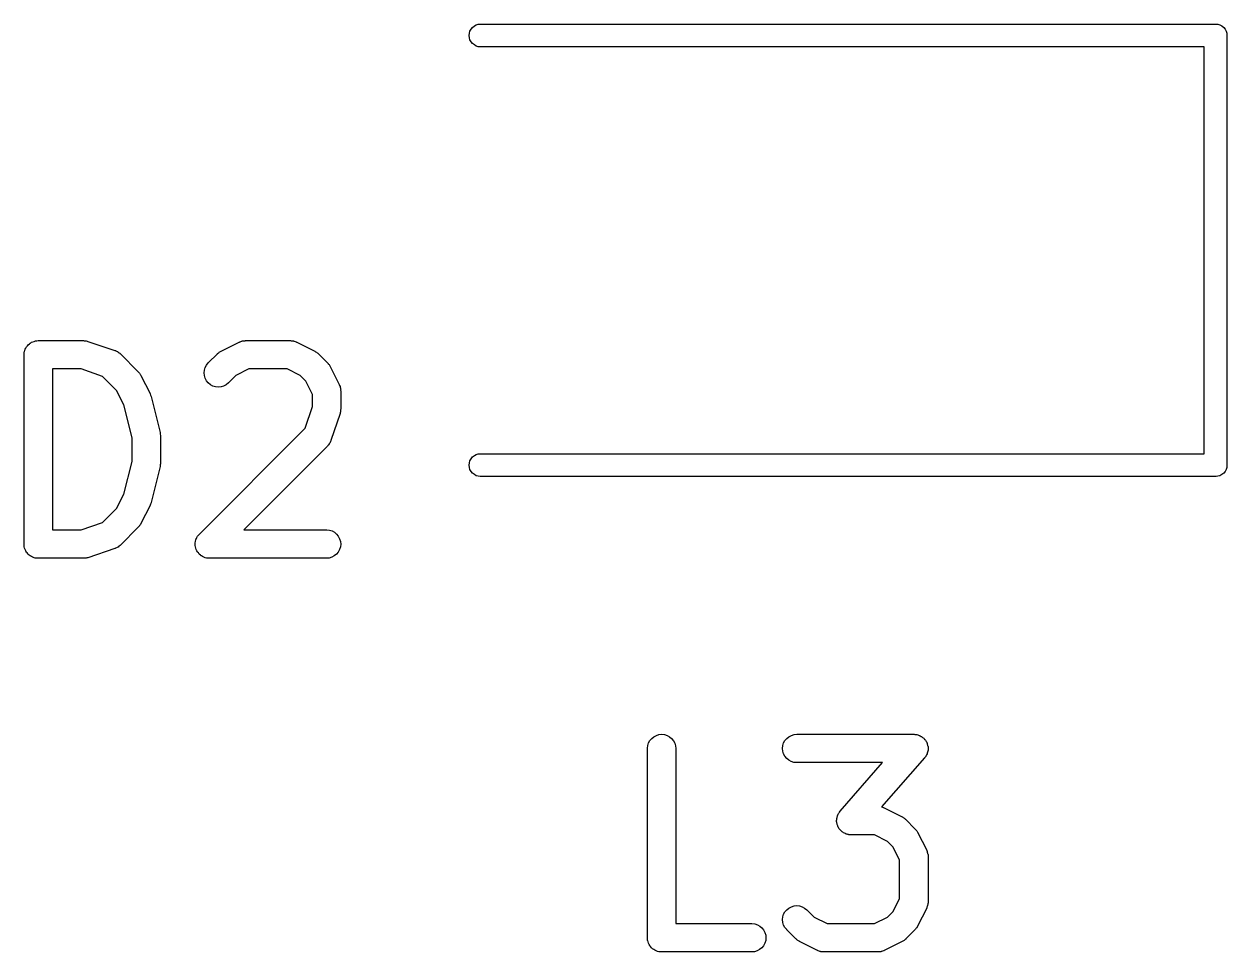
# Model space of a CAD drawing. Extents: x 100.6 to 144.5, y -108 to -92.
# Drawn here: x 137.99 to 144.34, y -103.71 to -98.8 of the extents above; entities that cross this region are included whole.
import ezdxf

# ---------------------------------------------------------------- set-up
doc = ezdxf.new("R2010")
doc.units = 0
doc.header["$MEASUREMENT"] = 0
doc.layers.add('BLACK', color=7, linetype='CONTINUOUS')

msp = doc.modelspace()

# ---------------------------------------------------------------- linework, layer by layer
at = {"layer": 'BLACK', "linetype": 'CONTINUOUS'}
for p, q in [((140.34, -98.865), (140.341, -98.8532)), ((140.341, -98.8768), (140.34, -98.865)), ((140.341, -98.8532), (140.344, -98.8419)), ((140.344, -98.8419), (140.35, -98.8315)), ((140.35, -98.8315), (140.357, -98.8224)), ((140.357, -98.8224), (140.367, -98.8149)), ((140.367, -98.8149), (140.377, -98.8093)), ((140.377, -98.8093), (140.388, -98.8059)), ((140.388, -98.8059), (140.397, -98.805)), ((140.397, -98.805), (144.282, -98.805)), ((144.282, -98.805), (144.285, -98.8047)), ((144.285, -98.8047), (144.288, -98.805)), ((144.288, -98.805), (144.297, -98.8059)), ((144.297, -98.8059), (144.308, -98.8093)), ((144.308, -98.8093), (144.318, -98.8149)), ((144.318, -98.8149), (144.328, -98.8224)), ((144.328, -98.8224), (144.335, -98.8315)), ((144.335, -98.8315), (144.341, -98.8419)), ((144.341, -98.8419), (144.344, -98.8532)), ((144.344, -98.8532), (144.345, -98.865)), ((144.345, -98.865), (144.345, -98.8679)), ((140.344, -98.8881), (140.341, -98.8768)), ((140.35, -98.8985), (140.344, -98.8881)), ((140.357, -98.9076), (140.35, -98.8985)), ((140.367, -98.9151), (140.357, -98.9076)), ((140.377, -98.9207), (140.367, -98.9151)), ((140.388, -98.9241), (140.377, -98.9207)), ((140.397, -98.925), (140.388, -98.9241)), ((144.225, -98.925), (140.397, -98.925)), ((144.225, -101.075), (144.225, -98.925)), ((144.345, -98.8679), (144.345, -101.132)), ((137.993, -100.523), (137.996, -100.517)), ((137.996, -100.517), (138, -100.51)), ((138, -100.51), (138.005, -100.505)), ((138, -100.51), (138, -100.51)), ((138, -100.51), (138, -100.51)), ((138.005, -100.505), (138.009, -100.499)), ((138.009, -100.499), (138.015, -100.494)), ((138.009, -100.499), (138.009, -100.499)), ((138.009, -100.499), (138.009, -100.499)), ((138.015, -100.494), (138.02, -100.49)), ((138.02, -100.49), (138.021, -100.49)), ((138.021, -100.49), (138.027, -100.486)), ((138.021, -100.49), (138.021, -100.49)), ((138.027, -100.486), (138.033, -100.483)), ((138.033, -100.483), (138.034, -100.483)), ((138.034, -100.483), (138.041, -100.481)), ((138.034, -100.483), (138.034, -100.483)), ((138.041, -100.481), (138.047, -100.479)), ((138.047, -100.479), (138.048, -100.479)), ((138.048, -100.479), (138.055, -100.478)), ((138.048, -100.479), (138.048, -100.479)), ((138.055, -100.478), (138.062, -100.477)), ((138.062, -100.477), (138.3, -100.477)), ((138.3, -100.477), (138.301, -100.477)), ((138.301, -100.477), (138.305, -100.478)), ((138.305, -100.478), (138.309, -100.478)), ((138.309, -100.478), (138.312, -100.479)), ((138.312, -100.479), (138.316, -100.479)), ((138.316, -100.479), (138.32, -100.48)), ((138.32, -100.48), (138.324, -100.481)), ((138.324, -100.481), (138.467, -100.529)), ((139.028, -100.533), (139.124, -100.485)), ((139.124, -100.485), (139.125, -100.485)), ((139.125, -100.485), (139.127, -100.484)), ((139.127, -100.484), (139.129, -100.483)), ((139.129, -100.483), (139.133, -100.482)), ((139.133, -100.482), (139.138, -100.48)), ((139.138, -100.48), (139.14, -100.479)), ((139.14, -100.479), (139.143, -100.479)), ((139.143, -100.479), (139.148, -100.478)), ((139.148, -100.478), (139.153, -100.478)), ((139.153, -100.478), (139.155, -100.478)), ((139.155, -100.478), (139.157, -100.477)), ((139.157, -100.477), (139.395, -100.477)), ((139.395, -100.477), (139.396, -100.477)), ((139.396, -100.477), (139.398, -100.478)), ((139.398, -100.478), (139.401, -100.478)), ((139.401, -100.478), (139.406, -100.478)), ((139.406, -100.478), (139.411, -100.479)), ((139.411, -100.479), (139.413, -100.48)), ((139.413, -100.48), (139.415, -100.48)), ((139.415, -100.48), (139.42, -100.482)), ((139.42, -100.482), (139.425, -100.483)), ((139.425, -100.483), (139.427, -100.485)), ((139.427, -100.485), (139.429, -100.485)), ((139.429, -100.485), (139.524, -100.533)), ((137.987, -100.551), (137.988, -100.544)), ((137.987, -100.552), (137.987, -100.551)), ((137.987, -101.552), (137.987, -100.552)), ((137.987, -100.552), (137.987, -100.552)), ((137.987, -100.552), (137.987, -100.552)), ((137.987, -100.552), (137.987, -100.552)), ((137.988, -100.544), (137.988, -100.537)), ((137.988, -100.537), (137.989, -100.537)), ((137.989, -100.537), (137.991, -100.53)), ((137.989, -100.537), (137.989, -100.537)), ((137.991, -100.53), (137.993, -100.523)), ((137.993, -100.523), (137.993, -100.523)), ((137.993, -100.523), (137.993, -100.523)), ((138.467, -100.529), (138.468, -100.529)), ((138.468, -100.529), (138.47, -100.53)), ((138.47, -100.53), (138.472, -100.531)), ((138.472, -100.531), (138.476, -100.533)), ((138.476, -100.533), (138.481, -100.535)), ((138.481, -100.535), (138.483, -100.537)), ((138.483, -100.537), (138.485, -100.538)), ((138.485, -100.538), (138.489, -100.541)), ((138.489, -100.541), (138.493, -100.544)), ((138.493, -100.544), (138.494, -100.546)), ((138.494, -100.546), (138.496, -100.547)), ((138.496, -100.547), (138.591, -100.642)), ((138.961, -100.595), (139.009, -100.547)), ((139.009, -100.547), (139.01, -100.546)), ((139.01, -100.546), (139.013, -100.544)), ((139.013, -100.544), (139.016, -100.541)), ((139.016, -100.541), (139.019, -100.539)), ((139.019, -100.539), (139.021, -100.537)), ((139.021, -100.537), (139.025, -100.535)), ((139.025, -100.535), (139.028, -100.533)), ((139.524, -100.533), (139.525, -100.533)), ((139.525, -100.533), (139.528, -100.536)), ((139.528, -100.536), (139.532, -100.538)), ((139.532, -100.538), (139.535, -100.54)), ((139.535, -100.54), (139.537, -100.541)), ((139.537, -100.541), (139.54, -100.544)), ((139.54, -100.544), (139.544, -100.547)), ((139.544, -100.547), (139.591, -100.595)), ((138.137, -100.627), (138.137, -101.477)), ((138.288, -100.627), (138.137, -100.627)), ((138.402, -100.666), (138.288, -100.627)), ((138.591, -100.642), (138.592, -100.643)), ((138.592, -100.643), (138.594, -100.646)), ((138.594, -100.646), (138.597, -100.649)), ((138.939, -100.647), (138.941, -100.633)), ((138.941, -100.662), (138.939, -100.647)), ((138.941, -100.633), (138.945, -100.619)), ((138.945, -100.619), (138.952, -100.606)), ((138.952, -100.606), (138.961, -100.595)), ((139.175, -100.627), (139.106, -100.662)), ((139.378, -100.627), (139.175, -100.627)), ((139.446, -100.662), (139.378, -100.627)), ((139.591, -100.595), (139.592, -100.595)), ((139.592, -100.595), (139.594, -100.599)), ((139.594, -100.599), (139.597, -100.602)), ((139.597, -100.602), (139.599, -100.604)), ((139.599, -100.604), (139.601, -100.607)), ((139.601, -100.607), (139.603, -100.611)), ((139.603, -100.611), (139.605, -100.614)), ((139.605, -100.614), (139.653, -100.709)), ((138.476, -100.74), (138.402, -100.666)), ((138.597, -100.649), (138.599, -100.652)), ((138.599, -100.652), (138.601, -100.654)), ((138.601, -100.654), (138.603, -100.658)), ((138.603, -100.658), (138.605, -100.662)), ((138.605, -100.662), (138.653, -100.757)), ((138.945, -100.676), (138.941, -100.662)), ((138.952, -100.689), (138.945, -100.676)), ((138.961, -100.7), (138.952, -100.689)), ((138.972, -100.71), (138.961, -100.7)), ((138.985, -100.717), (138.972, -100.71)), ((139.067, -100.701), (139.055, -100.711)), ((139.106, -100.662), (139.067, -100.701)), ((139.067, -100.701), (139.067, -100.701)), ((139.476, -100.692), (139.446, -100.662)), ((139.511, -100.761), (139.476, -100.692)), ((139.653, -100.709), (139.653, -100.71)), ((139.653, -100.71), (139.654, -100.712)), ((138.515, -100.817), (138.476, -100.74)), ((138.653, -100.757), (138.653, -100.758)), ((138.653, -100.758), (138.653, -100.758)), ((138.653, -100.758), (138.654, -100.758)), ((138.654, -100.758), (138.656, -100.765)), ((138.656, -100.765), (138.658, -100.772)), ((138.658, -100.772), (138.658, -100.772)), ((138.658, -100.772), (138.658, -100.772)), ((138.658, -100.772), (138.706, -100.963)), ((138.999, -100.721), (138.985, -100.717)), ((139.013, -100.723), (138.999, -100.721)), ((139.028, -100.721), (139.013, -100.723)), ((139.042, -100.717), (139.028, -100.721)), ((139.055, -100.711), (139.042, -100.717)), ((139.511, -100.826), (139.511, -100.761)), ((139.654, -100.712), (139.655, -100.714)), ((139.655, -100.714), (139.657, -100.719)), ((139.657, -100.719), (139.658, -100.724)), ((139.658, -100.724), (139.659, -100.726)), ((139.659, -100.726), (139.659, -100.728)), ((139.659, -100.728), (139.66, -100.733)), ((139.66, -100.733), (139.661, -100.738)), ((139.661, -100.738), (139.66, -100.741)), ((139.66, -100.741), (139.661, -100.743)), ((139.661, -100.743), (139.661, -100.838)), ((138.558, -100.99), (138.515, -100.817)), ((139.473, -100.94), (139.511, -100.826)), ((139.657, -100.862), (139.609, -101.005)), ((139.658, -100.858), (139.657, -100.862)), ((139.659, -100.854), (139.658, -100.858)), ((139.66, -100.848), (139.659, -100.851)), ((139.659, -100.851), (139.659, -100.854)), ((139.661, -100.839), (139.66, -100.843)), ((139.66, -100.843), (139.66, -100.848)), ((139.661, -100.838), (139.661, -100.839)), ((138.706, -100.963), (138.706, -100.964)), ((138.706, -100.964), (138.707, -100.965)), ((138.707, -100.965), (138.707, -100.966)), ((138.914, -101.499), (139.473, -100.94)), ((138.558, -101.115), (138.558, -100.99)), ((138.707, -100.966), (138.707, -100.972)), ((138.707, -100.972), (138.708, -100.978)), ((138.708, -100.978), (138.708, -100.98)), ((138.708, -100.98), (138.708, -100.981)), ((138.708, -100.981), (138.708, -101.124)), ((139.597, -101.027), (139.594, -101.031)), ((139.6, -101.023), (139.597, -101.027)), ((139.601, -101.021), (139.6, -101.023)), ((139.603, -101.019), (139.601, -101.021)), ((139.605, -101.014), (139.603, -101.019)), ((139.607, -101.01), (139.605, -101.014)), ((139.608, -101.008), (139.607, -101.01)), ((139.609, -101.006), (139.608, -101.008)), ((139.609, -101.005), (139.609, -101.006)), ((139.591, -101.034), (139.148, -101.477)), ((139.593, -101.032), (139.591, -101.034)), ((139.594, -101.031), (139.593, -101.032)), ((140.35, -101.102), (140.357, -101.092)), ((140.357, -101.092), (140.367, -101.085)), ((140.367, -101.085), (140.377, -101.079)), ((140.377, -101.079), (140.388, -101.076)), ((140.388, -101.076), (140.397, -101.075)), ((140.397, -101.075), (144.225, -101.075)), ((138.515, -101.288), (138.558, -101.115)), ((138.706, -101.142), (138.658, -101.332)), ((138.707, -101.139), (138.706, -101.141)), ((138.706, -101.141), (138.706, -101.142)), ((138.708, -101.128), (138.707, -101.133)), ((138.707, -101.133), (138.707, -101.139)), ((138.708, -101.124), (138.708, -101.125)), ((138.708, -101.125), (138.708, -101.126)), ((138.708, -101.126), (138.708, -101.128)), ((140.34, -101.135), (140.341, -101.123)), ((140.341, -101.147), (140.34, -101.135)), ((140.341, -101.123), (140.344, -101.112)), ((140.344, -101.158), (140.341, -101.147)), ((140.344, -101.112), (140.35, -101.102)), ((144.344, -101.147), (144.341, -101.158)), ((144.345, -101.138), (144.344, -101.147)), ((144.345, -101.132), (144.345, -101.135)), ((144.345, -101.135), (144.345, -101.138)), ((144.345, -101.138), (144.345, -101.138)), ((144.345, -101.138), (144.345, -101.138)), ((140.35, -101.168), (140.344, -101.158)), ((140.357, -101.178), (140.35, -101.168)), ((140.367, -101.185), (140.357, -101.178)), ((140.377, -101.191), (140.367, -101.185)), ((140.388, -101.194), (140.377, -101.191)), ((140.397, -101.195), (140.388, -101.194)), ((144.282, -101.195), (140.397, -101.195)), ((144.285, -101.195), (144.282, -101.195)), ((144.288, -101.195), (144.285, -101.195)), ((144.297, -101.194), (144.288, -101.195)), ((144.288, -101.195), (144.288, -101.195)), ((144.308, -101.191), (144.297, -101.194)), ((144.318, -101.185), (144.308, -101.191)), ((144.328, -101.178), (144.318, -101.185)), ((144.335, -101.168), (144.328, -101.178)), ((144.341, -101.158), (144.335, -101.168)), ((138.476, -101.365), (138.515, -101.288)), ((138.656, -101.341), (138.653, -101.347)), ((138.658, -101.334), (138.656, -101.341)), ((138.658, -101.332), (138.658, -101.333)), ((138.658, -101.333), (138.658, -101.334)), ((138.658, -101.334), (138.658, -101.334)), ((138.402, -101.439), (138.476, -101.365)), ((138.653, -101.348), (138.605, -101.443)), ((138.653, -101.347), (138.653, -101.348)), ((138.653, -101.348), (138.653, -101.348)), ((138.288, -101.477), (138.402, -101.439)), ((138.591, -101.463), (138.496, -101.558)), ((138.594, -101.459), (138.591, -101.463)), ((138.597, -101.456), (138.594, -101.459)), ((138.598, -101.454), (138.597, -101.456)), ((138.6, -101.451), (138.598, -101.454)), ((138.602, -101.448), (138.6, -101.451)), ((138.605, -101.444), (138.602, -101.448)), ((138.605, -101.443), (138.605, -101.444)), ((138.137, -101.477), (138.288, -101.477)), ((138.893, -101.537), (138.895, -101.53)), ((138.893, -101.538), (138.893, -101.537)), ((138.893, -101.537), (138.893, -101.537)), ((138.895, -101.53), (138.897, -101.524)), ((138.897, -101.524), (138.897, -101.523)), ((138.897, -101.523), (138.898, -101.523)), ((138.898, -101.523), (138.901, -101.517)), ((138.901, -101.517), (138.904, -101.511)), ((138.904, -101.51), (138.909, -101.505)), ((138.904, -101.511), (138.904, -101.51)), ((138.904, -101.511), (138.904, -101.511)), ((138.909, -101.505), (138.914, -101.499)), ((139.148, -101.477), (139.586, -101.477)), ((139.586, -101.477), (139.587, -101.477)), ((139.587, -101.477), (139.601, -101.479)), ((139.601, -101.479), (139.615, -101.483)), ((139.615, -101.483), (139.628, -101.49)), ((139.628, -101.49), (139.639, -101.5)), ((139.639, -101.5), (139.648, -101.511)), ((139.648, -101.511), (139.655, -101.524)), ((139.655, -101.524), (139.659, -101.538)), ((137.988, -101.559), (137.987, -101.552)), ((137.988, -101.566), (137.988, -101.559)), ((137.988, -101.567), (137.988, -101.566)), ((137.99, -101.574), (137.988, -101.567)), ((137.988, -101.567), (137.988, -101.567)), ((137.992, -101.58), (137.99, -101.574)), ((137.992, -101.581), (137.992, -101.58)), ((137.993, -101.581), (137.992, -101.581)), ((137.996, -101.587), (137.993, -101.581)), ((137.999, -101.593), (137.996, -101.587)), ((137.999, -101.594), (137.999, -101.593)), ((138.004, -101.599), (137.999, -101.594)), ((137.999, -101.594), (137.999, -101.594)), ((138.008, -101.605), (138.004, -101.599)), ((138.467, -101.576), (138.324, -101.624)), ((138.469, -101.575), (138.467, -101.576)), ((138.471, -101.574), (138.469, -101.575)), ((138.475, -101.572), (138.471, -101.574)), ((138.48, -101.57), (138.475, -101.572)), ((138.482, -101.569), (138.48, -101.57)), ((138.484, -101.568), (138.482, -101.569)), ((138.488, -101.564), (138.484, -101.568)), ((138.492, -101.562), (138.488, -101.564)), ((138.493, -101.56), (138.492, -101.562)), ((138.495, -101.559), (138.493, -101.56)), ((138.496, -101.558), (138.495, -101.559)), ((138.892, -101.545), (138.893, -101.538)), ((138.892, -101.552), (138.892, -101.545)), ((138.892, -101.559), (138.892, -101.552)), ((138.892, -101.552), (138.892, -101.552)), ((138.892, -101.552), (138.892, -101.552)), ((138.893, -101.566), (138.892, -101.559)), ((138.893, -101.567), (138.893, -101.566)), ((138.895, -101.574), (138.893, -101.567)), ((138.893, -101.567), (138.893, -101.567)), ((138.897, -101.58), (138.895, -101.574)), ((138.897, -101.581), (138.897, -101.58)), ((138.901, -101.587), (138.897, -101.581)), ((138.897, -101.581), (138.897, -101.581)), ((138.904, -101.593), (138.901, -101.587)), ((138.904, -101.594), (138.904, -101.593)), ((138.909, -101.599), (138.904, -101.594)), ((138.904, -101.594), (138.904, -101.594)), ((138.913, -101.605), (138.909, -101.599)), ((139.648, -101.594), (139.639, -101.606)), ((139.655, -101.581), (139.648, -101.594)), ((139.659, -101.567), (139.655, -101.581)), ((139.659, -101.538), (139.661, -101.553)), ((139.661, -101.553), (139.659, -101.567)), ((138.009, -101.605), (138.008, -101.605)), ((138.014, -101.61), (138.009, -101.605)), ((138.009, -101.605), (138.009, -101.605)), ((138.02, -101.614), (138.014, -101.61)), ((138.02, -101.615), (138.02, -101.614)), ((138.02, -101.614), (138.02, -101.614)), ((138.026, -101.618), (138.02, -101.615)), ((138.032, -101.621), (138.026, -101.618)), ((138.033, -101.621), (138.032, -101.621)), ((138.033, -101.622), (138.033, -101.621)), ((138.04, -101.624), (138.033, -101.622)), ((138.046, -101.626), (138.04, -101.624)), ((138.047, -101.626), (138.046, -101.626)), ((138.054, -101.627), (138.047, -101.626)), ((138.047, -101.626), (138.047, -101.626)), ((138.061, -101.627), (138.054, -101.627)), ((138.062, -101.627), (138.061, -101.627)), ((138.061, -101.627), (138.061, -101.627)), ((138.061, -101.627), (138.061, -101.627)), ((138.061, -101.627), (138.061, -101.627)), ((138.3, -101.627), (138.062, -101.627)), ((138.304, -101.627), (138.3, -101.627)), ((138.308, -101.627), (138.304, -101.627)), ((138.311, -101.626), (138.308, -101.627)), ((138.315, -101.626), (138.311, -101.626)), ((138.319, -101.625), (138.315, -101.626)), ((138.323, -101.624), (138.319, -101.625)), ((138.324, -101.624), (138.323, -101.624)), ((138.919, -101.61), (138.913, -101.605)), ((138.913, -101.605), (138.913, -101.605)), ((138.913, -101.605), (138.913, -101.605)), ((138.924, -101.614), (138.919, -101.61)), ((138.925, -101.614), (138.924, -101.614)), ((138.924, -101.614), (138.924, -101.614)), ((138.931, -101.618), (138.925, -101.614)), ((138.937, -101.621), (138.931, -101.618)), ((138.944, -101.624), (138.937, -101.621)), ((138.937, -101.621), (138.937, -101.621)), ((138.937, -101.621), (138.937, -101.621)), ((138.951, -101.626), (138.944, -101.624)), ((138.958, -101.627), (138.951, -101.626)), ((138.951, -101.626), (138.951, -101.626)), ((138.951, -101.626), (138.951, -101.626)), ((138.966, -101.627), (138.958, -101.627)), ((138.967, -101.627), (138.966, -101.627)), ((138.966, -101.627), (138.966, -101.627)), ((138.966, -101.627), (138.966, -101.627)), ((138.966, -101.627), (138.966, -101.627)), ((139.586, -101.627), (138.967, -101.627)), ((139.6, -101.626), (139.586, -101.627)), ((139.614, -101.622), (139.6, -101.626)), ((139.627, -101.615), (139.614, -101.622)), ((139.639, -101.606), (139.627, -101.615)), ((141.282, -102.631), (141.284, -102.617)), ((141.284, -102.617), (141.288, -102.603)), ((141.288, -102.603), (141.295, -102.59)), ((141.295, -102.59), (141.305, -102.579)), ((141.305, -102.579), (141.316, -102.57)), ((141.316, -102.57), (141.329, -102.563)), ((141.329, -102.563), (141.343, -102.559)), ((141.343, -102.559), (141.358, -102.557)), ((141.358, -102.557), (141.372, -102.559)), ((141.372, -102.559), (141.386, -102.563)), ((141.386, -102.563), (141.399, -102.57)), ((141.399, -102.57), (141.41, -102.58)), ((141.41, -102.58), (141.42, -102.591)), ((141.42, -102.591), (141.426, -102.604)), ((141.426, -102.604), (141.431, -102.618)), ((141.431, -102.618), (141.432, -102.632)), ((141.996, -102.632), (141.998, -102.617)), ((141.998, -102.617), (142.002, -102.603)), ((142.002, -102.603), (142.009, -102.59)), ((142.009, -102.59), (142.019, -102.579)), ((142.019, -102.579), (142.03, -102.57)), ((142.03, -102.57), (142.043, -102.563)), ((142.043, -102.563), (142.057, -102.559)), ((142.057, -102.559), (142.071, -102.557)), ((142.071, -102.557), (142.69, -102.557)), ((142.69, -102.557), (142.692, -102.557)), ((142.692, -102.557), (142.696, -102.558)), ((142.696, -102.558), (142.701, -102.558)), ((142.701, -102.558), (142.703, -102.559)), ((142.703, -102.559), (142.706, -102.559)), ((142.706, -102.559), (142.711, -102.56)), ((142.711, -102.56), (142.715, -102.562)), ((142.715, -102.562), (142.718, -102.563)), ((142.718, -102.563), (142.72, -102.563)), ((142.72, -102.563), (142.724, -102.566)), ((142.724, -102.566), (142.728, -102.568)), ((142.728, -102.568), (142.731, -102.569)), ((142.731, -102.569), (142.733, -102.57)), ((142.733, -102.57), (142.736, -102.574)), ((142.736, -102.574), (142.74, -102.576)), ((142.74, -102.576), (142.742, -102.578)), ((142.742, -102.578), (142.744, -102.58)), ((142.744, -102.58), (142.747, -102.584)), ((142.747, -102.584), (142.75, -102.587)), ((142.75, -102.587), (142.752, -102.589)), ((142.752, -102.589), (142.753, -102.591)), ((142.753, -102.591), (142.755, -102.595)), ((142.755, -102.595), (142.758, -102.599)), ((142.758, -102.599), (142.759, -102.602)), ((142.759, -102.602), (142.76, -102.604)), ((142.76, -102.604), (142.761, -102.609)), ((142.761, -102.609), (142.763, -102.613)), ((142.763, -102.613), (142.763, -102.616)), ((142.763, -102.616), (142.764, -102.618)), ((142.764, -102.618), (142.765, -102.623)), ((141.282, -102.632), (141.282, -102.631)), ((141.282, -103.632), (141.282, -102.632)), ((141.432, -102.632), (141.432, -103.557)), ((141.998, -102.646), (141.996, -102.632)), ((142.002, -102.66), (141.998, -102.646)), ((142.009, -102.673), (142.002, -102.66)), ((142.018, -102.685), (142.009, -102.673)), ((142.75, -102.678), (142.747, -102.682)), ((142.753, -102.674), (142.75, -102.678)), ((142.754, -102.672), (142.753, -102.674)), ((142.755, -102.67), (142.754, -102.672)), ((142.757, -102.666), (142.755, -102.67)), ((142.76, -102.661), (142.757, -102.666)), ((142.761, -102.657), (142.76, -102.659)), ((142.76, -102.659), (142.76, -102.661)), ((142.763, -102.652), (142.761, -102.657)), ((142.764, -102.647), (142.763, -102.652)), ((142.765, -102.642), (142.764, -102.645)), ((142.764, -102.645), (142.764, -102.647)), ((142.765, -102.623), (142.765, -102.628)), ((142.765, -102.628), (142.765, -102.63)), ((142.765, -102.63), (142.765, -102.633)), ((142.765, -102.633), (142.765, -102.638)), ((142.765, -102.638), (142.765, -102.642)), ((142.029, -102.694), (142.018, -102.685)), ((142.042, -102.701), (142.029, -102.694)), ((142.056, -102.706), (142.042, -102.701)), ((142.07, -102.707), (142.056, -102.706)), ((142.071, -102.707), (142.07, -102.707)), ((142.525, -102.707), (142.071, -102.707)), ((142.301, -102.964), (142.525, -102.707)), ((142.747, -102.682), (142.52, -102.941)), ((142.283, -103.001), (142.284, -102.998)), ((142.284, -102.998), (142.285, -102.994)), ((142.285, -102.994), (142.286, -102.989)), ((142.286, -102.989), (142.287, -102.987)), ((142.287, -102.987), (142.288, -102.984)), ((142.288, -102.984), (142.29, -102.98)), ((142.29, -102.98), (142.292, -102.976)), ((142.292, -102.976), (142.294, -102.974)), ((142.294, -102.974), (142.295, -102.971)), ((142.295, -102.971), (142.298, -102.968)), ((142.298, -102.968), (142.301, -102.964)), ((142.52, -102.941), (142.525, -102.943)), ((142.525, -102.943), (142.53, -102.944)), ((142.53, -102.944), (142.531, -102.945)), ((142.531, -102.945), (142.534, -102.946)), ((142.534, -102.946), (142.629, -102.994)), ((142.629, -102.994), (142.63, -102.994)), ((142.63, -102.994), (142.633, -102.997)), ((142.633, -102.997), (142.637, -102.999)), ((142.637, -102.999), (142.639, -103.001)), ((142.282, -103.013), (142.283, -103.008)), ((142.282, -103.015), (142.282, -103.013)), ((142.282, -103.018), (142.282, -103.015)), ((142.283, -103.023), (142.282, -103.018)), ((142.283, -103.003), (142.283, -103.001)), ((142.283, -103.008), (142.283, -103.003)), ((142.283, -103.027), (142.283, -103.023)), ((142.284, -103.03), (142.283, -103.027)), ((142.285, -103.033), (142.284, -103.03)), ((142.286, -103.037), (142.285, -103.033)), ((142.288, -103.041), (142.286, -103.037)), ((142.289, -103.044), (142.288, -103.041)), ((142.29, -103.046), (142.289, -103.044)), ((142.292, -103.05), (142.29, -103.046)), ((142.294, -103.054), (142.292, -103.05)), ((142.296, -103.056), (142.294, -103.054)), ((142.297, -103.059), (142.296, -103.056)), ((142.301, -103.062), (142.297, -103.059)), ((142.304, -103.066), (142.301, -103.062)), ((142.639, -103.001), (142.642, -103.002)), ((142.642, -103.002), (142.645, -103.005)), ((142.645, -103.005), (142.648, -103.008)), ((142.648, -103.008), (142.696, -103.056)), ((142.696, -103.056), (142.697, -103.056)), ((142.697, -103.056), (142.699, -103.06)), ((142.699, -103.06), (142.702, -103.063)), ((142.702, -103.063), (142.704, -103.065)), ((142.306, -103.067), (142.304, -103.066)), ((142.307, -103.069), (142.306, -103.067)), ((142.311, -103.072), (142.307, -103.069)), ((142.315, -103.075), (142.311, -103.072)), ((142.317, -103.076), (142.315, -103.075)), ((142.319, -103.078), (142.317, -103.076)), ((142.323, -103.08), (142.319, -103.078)), ((142.328, -103.082), (142.323, -103.08)), ((142.33, -103.083), (142.328, -103.082)), ((142.332, -103.084), (142.33, -103.083)), ((142.337, -103.085), (142.332, -103.084)), ((142.342, -103.087), (142.337, -103.085)), ((142.344, -103.087), (142.342, -103.087)), ((142.347, -103.088), (142.344, -103.087)), ((142.351, -103.088), (142.347, -103.088)), ((142.356, -103.088), (142.351, -103.088)), ((142.357, -103.088), (142.356, -103.088)), ((142.482, -103.088), (142.357, -103.088)), ((142.551, -103.123), (142.482, -103.088)), ((142.581, -103.153), (142.551, -103.123)), ((142.704, -103.065), (142.706, -103.068)), ((142.706, -103.068), (142.708, -103.071)), ((142.708, -103.071), (142.71, -103.075)), ((142.71, -103.075), (142.758, -103.17)), ((142.615, -103.222), (142.581, -103.153)), ((142.758, -103.17), (142.758, -103.171)), ((142.758, -103.171), (142.759, -103.173)), ((142.759, -103.173), (142.76, -103.175)), ((142.76, -103.175), (142.761, -103.18)), ((142.761, -103.18), (142.763, -103.185)), ((142.763, -103.185), (142.763, -103.187)), ((142.763, -103.187), (142.764, -103.189)), ((142.764, -103.189), (142.765, -103.194)), ((142.615, -103.424), (142.615, -103.222)), ((142.765, -103.194), (142.765, -103.199)), ((142.765, -103.199), (142.765, -103.202)), ((142.765, -103.202), (142.765, -103.204)), ((142.765, -103.204), (142.765, -103.442)), ((142.581, -103.493), (142.615, -103.424)), ((142.765, -103.442), (142.765, -103.443)), ((142.765, -103.443), (142.765, -103.445)), ((141.998, -103.522), (142.002, -103.508)), ((142.002, -103.508), (142.009, -103.495)), ((142.009, -103.495), (142.019, -103.484)), ((142.019, -103.484), (142.03, -103.475)), ((142.03, -103.475), (142.043, -103.468)), ((142.043, -103.468), (142.057, -103.464)), ((142.057, -103.464), (142.072, -103.462)), ((142.072, -103.462), (142.086, -103.464)), ((142.086, -103.464), (142.1, -103.468)), ((142.1, -103.468), (142.113, -103.475)), ((142.113, -103.475), (142.124, -103.484)), ((142.124, -103.484), (142.163, -103.523)), ((142.551, -103.523), (142.581, -103.493)), ((142.758, -103.475), (142.71, -103.571)), ((142.759, -103.471), (142.758, -103.473)), ((142.758, -103.473), (142.758, -103.475)), ((142.761, -103.467), (142.759, -103.471)), ((142.763, -103.462), (142.761, -103.467)), ((142.764, -103.457), (142.763, -103.46)), ((142.763, -103.46), (142.763, -103.462)), ((142.765, -103.447), (142.764, -103.452)), ((142.764, -103.452), (142.764, -103.457)), ((142.765, -103.445), (142.765, -103.447)), ((141.432, -103.557), (141.833, -103.557)), ((141.833, -103.557), (141.834, -103.557)), ((141.834, -103.557), (141.849, -103.559)), ((141.849, -103.559), (141.863, -103.563)), ((141.863, -103.563), (141.876, -103.57)), ((141.876, -103.57), (141.887, -103.58)), ((141.996, -103.536), (141.998, -103.522)), ((141.998, -103.551), (141.996, -103.536)), ((142.002, -103.565), (141.998, -103.551)), ((142.009, -103.578), (142.002, -103.565)), ((142.163, -103.523), (142.232, -103.557)), ((142.232, -103.557), (142.482, -103.557)), ((142.482, -103.557), (142.551, -103.523)), ((142.71, -103.571), (142.709, -103.572)), ((141.283, -103.639), (141.282, -103.632)), ((141.887, -103.58), (141.896, -103.591)), ((141.896, -103.591), (141.903, -103.604)), ((141.903, -103.604), (141.907, -103.618)), ((141.907, -103.618), (141.908, -103.633)), ((141.908, -103.633), (141.907, -103.647)), ((142.018, -103.589), (142.009, -103.578)), ((142.018, -103.59), (142.018, -103.589)), ((142.066, -103.638), (142.018, -103.59)), ((142.696, -103.59), (142.648, -103.638)), ((142.699, -103.587), (142.696, -103.59)), ((142.701, -103.584), (142.699, -103.587)), ((142.703, -103.581), (142.701, -103.584)), ((142.705, -103.579), (142.703, -103.581)), ((142.707, -103.575), (142.705, -103.579)), ((142.709, -103.572), (142.707, -103.575)), ((141.283, -103.646), (141.283, -103.639)), ((141.284, -103.647), (141.283, -103.646)), ((141.286, -103.654), (141.284, -103.647)), ((141.284, -103.647), (141.284, -103.647)), ((141.288, -103.66), (141.286, -103.654)), ((141.288, -103.661), (141.288, -103.66)), ((141.291, -103.667), (141.288, -103.661)), ((141.288, -103.661), (141.288, -103.661)), ((141.294, -103.673), (141.291, -103.667)), ((141.295, -103.674), (141.294, -103.673)), ((141.299, -103.679), (141.295, -103.674)), ((141.295, -103.674), (141.295, -103.674)), ((141.304, -103.685), (141.299, -103.679)), ((141.309, -103.69), (141.304, -103.685)), ((141.304, -103.685), (141.304, -103.685)), ((141.304, -103.685), (141.304, -103.685)), ((141.315, -103.694), (141.309, -103.69)), ((141.315, -103.695), (141.315, -103.694)), ((141.315, -103.694), (141.315, -103.694)), ((141.321, -103.698), (141.315, -103.695)), ((141.328, -103.701), (141.321, -103.698)), ((141.875, -103.695), (141.862, -103.702)), ((141.886, -103.686), (141.875, -103.695)), ((141.896, -103.674), (141.886, -103.686)), ((141.902, -103.661), (141.896, -103.674)), ((141.907, -103.647), (141.902, -103.661)), ((142.069, -103.64), (142.066, -103.638)), ((142.072, -103.643), (142.069, -103.64)), ((142.075, -103.645), (142.072, -103.643)), ((142.077, -103.647), (142.075, -103.645)), ((142.081, -103.649), (142.077, -103.647)), ((142.085, -103.651), (142.081, -103.649)), ((142.086, -103.652), (142.085, -103.651)), ((142.181, -103.699), (142.086, -103.652)), ((142.629, -103.652), (142.534, -103.699)), ((142.632, -103.65), (142.629, -103.652)), ((142.636, -103.648), (142.632, -103.65)), ((142.639, -103.646), (142.636, -103.648)), ((142.641, -103.644), (142.639, -103.646)), ((142.644, -103.641), (142.641, -103.644)), ((142.648, -103.639), (142.644, -103.641)), ((142.648, -103.638), (142.648, -103.639)), ((141.328, -103.702), (141.328, -103.701)), ((141.328, -103.701), (141.328, -103.701)), ((141.335, -103.704), (141.328, -103.702)), ((141.342, -103.706), (141.335, -103.704)), ((141.349, -103.707), (141.342, -103.706)), ((141.342, -103.706), (141.342, -103.706)), ((141.342, -103.706), (141.342, -103.706)), ((141.356, -103.707), (141.349, -103.707)), ((141.357, -103.707), (141.356, -103.707)), ((141.833, -103.707), (141.357, -103.707)), ((141.357, -103.707), (141.357, -103.707)), ((141.357, -103.707), (141.357, -103.707)), ((141.357, -103.707), (141.357, -103.707)), ((141.848, -103.706), (141.833, -103.707)), ((141.862, -103.702), (141.848, -103.706)), ((142.183, -103.7), (142.181, -103.699)), ((142.185, -103.701), (142.183, -103.7)), ((142.19, -103.703), (142.185, -103.701)), ((142.194, -103.705), (142.19, -103.703)), ((142.197, -103.705), (142.194, -103.705)), ((142.199, -103.706), (142.197, -103.705)), ((142.204, -103.706), (142.199, -103.706)), ((142.209, -103.707), (142.204, -103.706)), ((142.211, -103.707), (142.209, -103.707)), ((142.213, -103.707), (142.211, -103.707)), ((142.214, -103.707), (142.213, -103.707)), ((142.5, -103.707), (142.214, -103.707)), ((142.502, -103.707), (142.5, -103.707)), ((142.504, -103.707), (142.502, -103.707)), ((142.509, -103.706), (142.504, -103.707)), ((142.515, -103.706), (142.509, -103.706)), ((142.517, -103.705), (142.515, -103.706)), ((142.519, -103.705), (142.517, -103.705)), ((142.524, -103.703), (142.519, -103.705)), ((142.529, -103.702), (142.524, -103.703)), ((142.531, -103.701), (142.529, -103.702)), ((142.533, -103.7), (142.531, -103.701)), ((142.534, -103.699), (142.533, -103.7))]:
    msp.add_line(p, q, dxfattribs=at)

doc.saveas('drawing.dxf')
